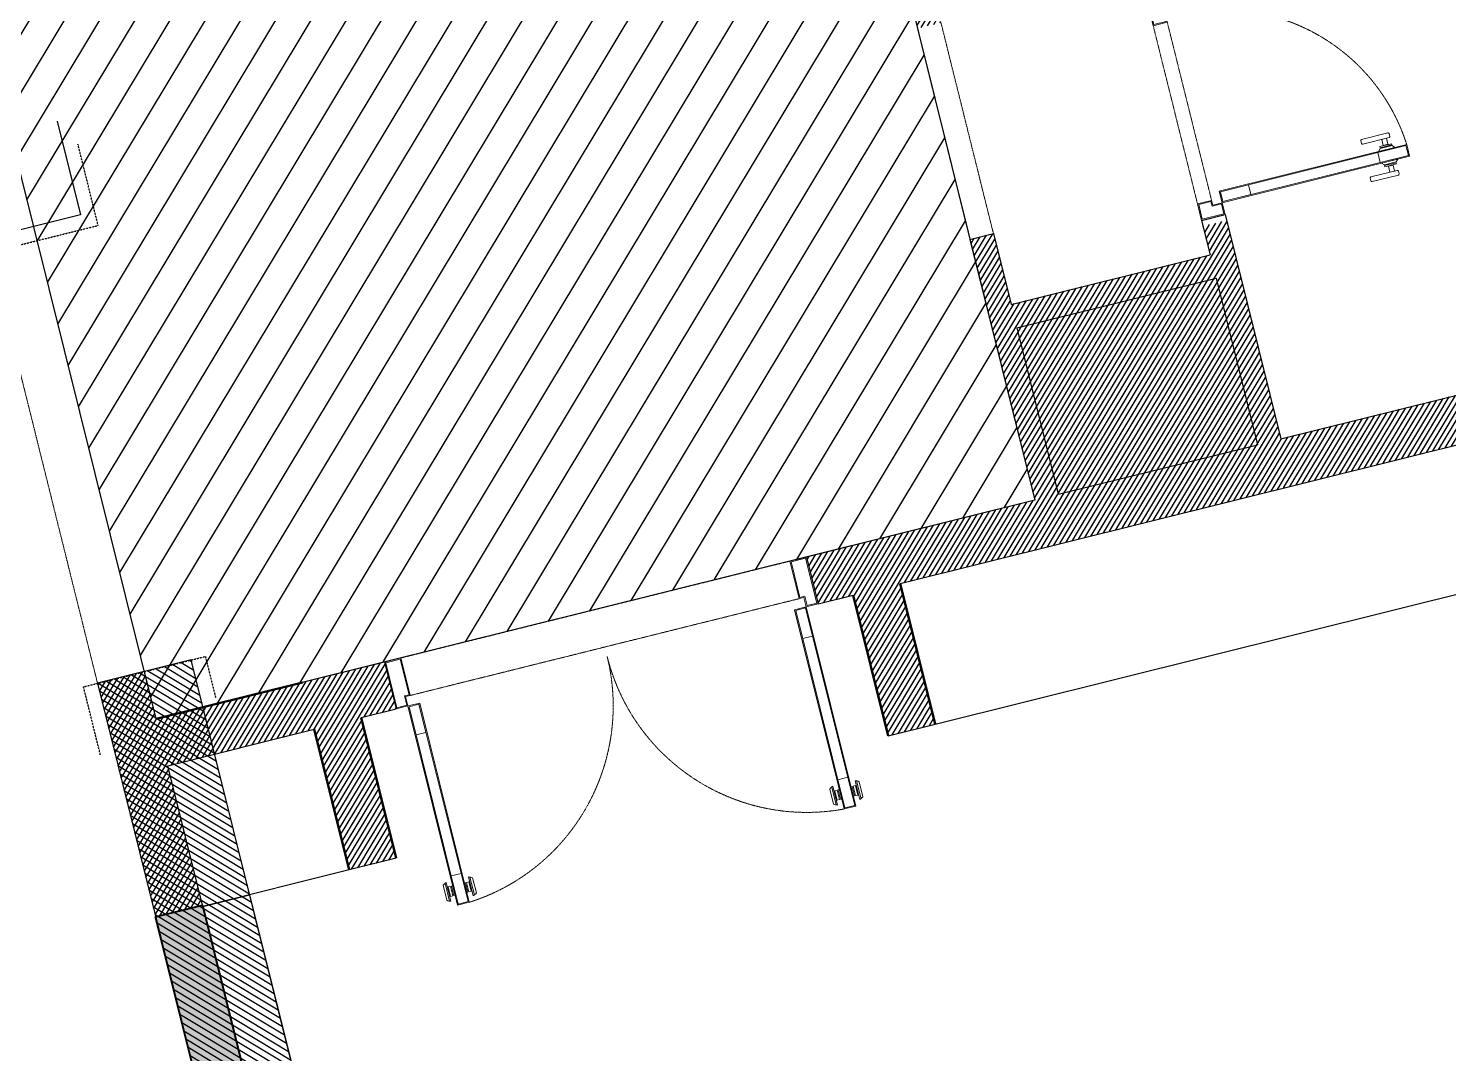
# Model space of a CAD drawing. Header units: inches. Extents: x -207898 to 3408902, y 497526 to 4632928.
# Drawn here: x 3385561 to 3391442, y 4600248 to 4604492 of the extents above; entities that cross this region are included whole.
import ezdxf

# ---------------------------------------------------------------- set-up
doc = ezdxf.new("R2010")
doc.units = ezdxf.units.IN
doc.header["$MEASUREMENT"] = 0
for name, pattern in [('xref grd floor$0$CENTER', [2, 1.25, -0.25, 0.25, -0.25]), ('xref grd floor$0$HIDDEN', [0.375, 0.25, -0.125]), ('xref grd floor$0$HIDDEN2', [0.1875, 0.125, -0.0625])]:
    doc.linetypes.add(name, pattern=pattern)
for name, color, linetype, lineweight in [('1', 1, 'Continuous', 50), ('xref grd floor$0$A-DOOR', 134, 'Continuous', 18), ('xref grd floor$0$A-FLOR-HIDN', 252, 'xref grd floor$0$HIDDEN', 0), ('xref grd floor$0$XREF-V2-GF_COLS$0$A-COLS', 5, 'Continuous', 40), ('xref grd floor$0$XREF-V2-GF_COLS$0$A-COLS-PATT', 253, 'Continuous', 20)]:
    doc.layers.add(name, color=color, linetype=linetype, lineweight=lineweight)
for name, color, linetype in [('8', 8, 'Continuous'), ('A-Plaster', 1, 'Continuous'), ('xref grd floor$0$A-WALL', 7, 'Continuous'), ('xref grd floor$0$CQ Wall hatch_CHB', 8, 'Continuous'), ('xref grd floor$0$gypsum', 31, 'Continuous'), ('xref grd floor$0$HATCH 02', 8, 'Continuous'), ('xref grd floor$0$walls', 7, 'Continuous')]:
    doc.layers.add(name, color=color, linetype=linetype)
pattern_1 = [(45, (20869.716, 76050.643), (-13.258252, 13.258252), [])]

# ---------------------------------------------------------------- blocks, each defined once
blk = doc.blocks.new('*U55')
for p, q in [((-873, 1027.5), (-873, 947.5)), ((-869, 1007.5), (-859, 1007.5)), ((-869, 1007.5), (-869, 967.5)), ((-859, 1007.5), (-859, 967.5)), ((-855, 1007.5), (-850, 1007.5)), ((-855, 1007.5), (-855, 967.5)), ((-800, 1050), (-850, 1050)), ((-850, 1050), (-800, 1050)), ((-850, 200), (-850, 1050)), ((-804, 1046), (-846, 1046)), ((-846, 204), (-846, 1046)), ((-804, 1046), (-804, 204)), ((-800, 1050), (-800, 200)), ((-795, 1007.5), (-800, 1007.5)), ((-795, 1007.5), (-795, 967.5)), ((-781, 1007.5), (-791, 1007.5)), ((-791, 1007.5), (-791, 967.5)), ((-781, 1007.5), (-781, 967.5)), ((-777, 1027.5), (-777, 947.5)), ((777, 1027.5), (777, 947.5)), ((781, 1007.5), (781, 967.5)), ((781, 1007.5), (791, 1007.5)), ((791, 1007.5), (791, 967.5)), ((795, 1007.5), (795, 967.5)), ((795, 1007.5), (800, 1007.5)), ((800, 1050), (800, 200)), ((850, 1050), (800, 1050)), ((800, 1050), (850, 1050)), ((804, 1046), (804, 204)), ((804, 1046), (846, 1046)), ((846, 204), (846, 1046)), ((850, 200), (850, 1050)), ((855, 1007.5), (850, 1007.5)), ((855, 1007.5), (855, 967.5)), ((869, 1007.5), (859, 1007.5)), ((859, 1007.5), (859, 967.5)), ((869, 1007.5), (869, 967.5)), ((873, 1027.5), (873, 947.5)), ((-869, 967.5), (-859, 967.5)), ((-855, 967.5), (-850, 967.5)), ((-795, 967.5), (-800, 967.5)), ((-781, 967.5), (-791, 967.5)), ((781, 967.5), (791, 967.5)), ((795, 967.5), (800, 967.5)), ((855, 967.5), (850, 967.5)), ((869, 967.5), (859, 967.5)), ((-804, 926), (-846, 926)), ((804, 926), (846, 926)), ((-800, 200), (-850, 200)), ((800, 200), (850, 200))]:
    blk.add_line(p, q)
at = {"color": 253, "linetype": 'xref grd floor$0$HIDDEN2'}
for p, q in [((-830, 160), (830, 160)), ((830, 0), (-830, 0))]:
    blk.add_line(p, q, dxfattribs=at)
for points in [[(-888, 1019.5), (-888, 955.5)], [(-878, 1025.7), (-878, 949.3)], [(-772, 1025.7), (-772, 949.3)], [(-762, 1019.5), (-762, 955.5)], [(762, 1019.5), (762, 955.5)], [(772, 1025.7), (772, 949.3)], [(878, 1025.7), (878, 949.3)], [(888, 1019.5), (888, 955.5)]]:
    blk.add_lwpolyline(points)
for points in [[(-873, 1027.5), (-873, 947.5, -2.191511)], [(-777, 1027.5), (-777, 947.5, 2.191511)], [(777, 1027.5), (777, 947.5, -2.191511)], [(873, 1027.5), (873, 947.5, 2.191511)]]:
    blk.add_lwpolyline(points, format="xyb")
at = {"flags": 128}
for points in [[(-846, 926), (-804, 926), (-804, 1046), (-846, 1046)], [(846, 926), (804, 926), (804, 1046), (846, 1046)], [(-846, 204), (-804, 204), (-804, 324), (-846, 324)], [(846, 204), (804, 204), (804, 324), (846, 324)]]:
    blk.add_lwpolyline(points, close=True, dxfattribs=at)
for points in [[(-900, 200), (-850, 200), (-850, 160), (-830, 160), (-830, 0), (-900, 0)], [(-896, 196), (-854, 196), (-854, 156), (-834, 156), (-834, 4), (-896, 4)], [(900, 200), (850, 200), (850, 160), (830, 160), (830, 0), (900, 0)], [(896, 196), (854, 196), (854, 156), (834, 156), (834, 4), (896, 4)]]:
    blk.add_lwpolyline(points, close=True)
for centre, start, end in [((-861.3, 987.5), 106.2602, 129.79182), ((-788.7, 987.5), 50.20818, 73.7398), ((788.7, 987.5), 106.2602, 129.79182), ((861.3, 987.5), 50.20818, 73.7398), ((-861.3, 987.5), 230.20818, 253.7398), ((-788.7, 987.5), 286.2602, 309.79182), ((788.7, 987.5), 230.20818, 253.7398), ((861.3, 987.5), 286.2602, 309.79182)]:
    blk.add_arc(centre, 41.7, start, end)
at = {"linetype": 'xref grd floor$0$CENTER', "ltscale": 0.4}
for centre, start, end in [((-852.8, 198.8), 0.07766, 86.45093), ((852.8, 198.8), 93.54907, 179.92234)]:
    blk.add_arc(centre, 852.8, start, end, dxfattribs=at)
blk = doc.blocks.new('xref grd floor$0$XREF-V2-GF_COLS')
at = {"layer": 'xref grd floor$0$XREF-V2-GF_COLS$0$A-COLS-PATT'}
h = blk.add_hatch(color=256, dxfattribs=at)
h.paths.add_polyline_path([(277494.9, 487100.4), (277298.6, 487889.6), (277492.7, 487937.8), (277689, 487148.7)])
h.paths.add_polyline_path([(278369.9, 481926.8), (278297.5, 482217.9), (278879.7, 482362.8), (278952.2, 482071.7)])
h.paths.add_polyline_path([(275575.1, 481231.5), (275502.7, 481522.6), (276084.9, 481667.5), (276157.4, 481376.3)])
h.paths.add_polyline_path([(264160, 482463.2), (264353.2, 481686.9), (264547.3, 481735.2), (264354.1, 482511.5)])
h.paths.add_polyline_path([(267836.4, 479615.2), (267908.8, 479324.1), (268491.1, 479469), (268418.7, 479760.1)])
h.paths.add_polyline_path([(265114, 478628.8), (265041.6, 478919.9), (265623.9, 479064.8), (265696.3, 478773.7)])
h.paths.add_polyline_path([(265854.5, 477102.4), (265078.1, 476909.2), (265017.8, 477151.8), (265794.1, 477345)])
at = {"layer": 'xref grd floor$0$XREF-V2-GF_COLS$0$A-COLS'}
blk.add_lwpolyline([(277298.6, 487889.6), (277492.7, 487937.8), (277689, 487148.7), (277494.9, 487100.4)], close=True, dxfattribs=at)
blk.add_lwpolyline([(277298.6, 487889.6), (277492.7, 487937.8), (277689, 487148.7), (277494.9, 487100.4)], close=True, dxfattribs=at)
blk = doc.blocks.new('*U58')
for p, q in [((-400, 200), (-400, 1000)), ((-400, 1000), (-350, 1000)), ((-350, 1000), (-400, 1000)), ((-400, 1000), (-400, 1000)), ((-350, 1000), (-350, 200)), ((-396, 204), (-396, 996)), ((-354, 996), (-396, 996)), ((-354, 996), (-354, 204)), ((-354, 876), (-396, 876)), ((-350, 200), (-400, 200))]:
    blk.add_line(p, q)
at = {"color": 253, "linetype": 'xref grd floor$0$HIDDEN2'}
for p, q in [((380, 160), (-380, 160)), ((-380, 100), (380, 100))]:
    blk.add_line(p, q, dxfattribs=at)
for points in [[(-400, 950), (-400, 880), (-410, 890), (-410, 940)], [(-350, 950), (-350, 880), (-340, 890), (-340, 940)], [(-419.3, 925), (-445, 925), (-445, 905), (-419.3, 905)], [(-413, 940), (-418, 940), (-418, 890), (-413, 890)], [(-337, 940), (-332, 940), (-332, 890), (-337, 890)], [(-330.7, 925), (-305, 925), (-305, 905), (-330.7, 905)], [(-450, 200), (-400, 200), (-400, 160), (-380, 160), (-380, 100), (-450, 100)], [(-446, 196), (-404, 196), (-404, 156), (-384, 156), (-384, 104), (-446, 104)], [(450, 200), (400, 200), (400, 160), (380, 160), (380, 100), (450, 100)], [(446, 196), (404, 196), (404, 156), (384, 156), (384, 104), (446, 104)]]:
    blk.add_lwpolyline(points, close=True)
at = {"flags": 128}
for points in [[(-396, 876), (-354, 876), (-354, 996), (-396, 996)], [(-396, 204), (-354, 204), (-354, 324), (-396, 324)]]:
    blk.add_lwpolyline(points, close=True, dxfattribs=at)
for points in [[(-445, 936), (-445, 824, -0.414214), (-449, 820), (-461, 820, -0.414214), (-465, 824), (-465, 936, -0.414214), (-461, 940), (-449, 940, -0.414214)], [(-305, 936), (-305, 824, 0.414214), (-301, 820), (-289, 820, 0.414214), (-285, 824), (-285, 936, 0.414214), (-289, 940), (-301, 940, 0.414214)]]:
    blk.add_lwpolyline(points, format="xyb", close=True)
at = {"linetype": 'xref grd floor$0$CENTER', "ltscale": 0.4}
blk.add_arc((-402.3, 199.4), 802.3, 0.0434, 86.2614, dxfattribs=at)
blk = doc.blocks.new('mak ground floor plan')
at = {"layer": 'xref grd floor$0$CQ Wall hatch_CHB'}
h = blk.add_hatch(dxfattribs=at)
h.set_pattern_fill('ANSI31,_O', color=8, scale=150)
h.set_pattern_definition(pattern_1)
h.paths.add_polyline_path([(59700, 94701.5), (59600, 94701.4), (59600, 92076.6), (58300, 92076.6), (58249.7, 92076.4), (58249.7, 91976.4), (58300, 91976.4), (58300, 91726.6), (59200, 91726.6), (59200, 91926.6), (58400, 91926.6), (58400, 91976.6), (59200, 91976.6), (59200, 91976.6), (59700, 91976.6), (59700, 92476.6)])
h.paths.add_polyline_path([(59600, 96801.5), (59700, 96801.5), (59699.9, 98732), (59699.9, 98732), (59699.9, 99532), (59699.9, 100336.6), (59749.9, 100336.6), (59749.9, 99532), (59949.9, 99532), (59949.9, 101626.6), (59749.9, 101626.6), (59749.9, 101036.6), (59699.9, 101036.6), (59699.9, 101626.6), (59649.9, 101626.6), (59649.9, 102626.6), (59949.9, 102626.6), (61107.4, 102626.6), (61107.4, 102576.6), (59949.9, 102576.6), (59949.9, 102376.6), (61207.4, 102376.6), (61207.4, 102726.6), (59699.9, 102726.6), (59699.9, 104676.6), (59599.9, 104676.6), (59599.9, 104326.6), (57149.9, 104326.6), (57149.9, 104426.6), (56049.9, 104426.6), (56049.9, 105426.6), (57149.9, 105426.6), (57149.9, 107826.6), (56149.9, 107826.6), (56149.9, 108358.6), (55949.9, 108358.6), (55949.9, 107141.6), (56049.9, 107141.6), (56049.9, 107726.6), (57049.9, 107726.6), (57049.9, 105526.6), (56049.9, 105526.6), (56049.9, 106141.6), (55949.9, 106141.6), (55949.9, 104176.6), (56049.9, 104176.6), (56049.9, 104226.6), (59599.9, 104226.6), (59599.9, 102726.6), (59599.9, 99626.6), (58399.9, 99626.6), (58399.9, 102926.6), (56049.9, 102926.6), (56049.9, 103226.6), (55949.9, 103226.6), (55949.9, 102239), (56049.9, 102239), (56049.9, 102302.6), (56899.9, 102302.6), (56899.9, 102108.8), (56999.9, 102108.8), (56999.9, 102726.6), (58299.9, 102726.6), (58299.9, 100226.6), (56999.9, 100226.6), (56999.9, 101158.8), (56899.9, 101158.8), (56899.9, 101036.6), (56049.9, 101036.6), (56049.9, 101339), (55949.9, 101339), (55949.9, 100226.6), (54974.9, 100226.5), (54974.9, 100026.5), (55124.9, 100026.5), (55124.9, 99426.5), (55324.9, 99426.5), (55324.9, 100026.5), (58199.9, 100026.6), (58199.9, 99426.6), (59599.9, 99426.6)])
h = blk.add_hatch(dxfattribs=at)
h.set_pattern_fill('ANSI31,_O', color=8, scale=150)
h.set_pattern_definition(pattern_1)
h.paths.add_polyline_path([(52199.9, 100427.8), (51999.9, 100427.8), (51999.9, 99431.5), (52199.9, 99431.5), (52199.9, 100026.5), (52824.9, 100026.5), (52824.9, 99426.5), (53024.9, 99426.5), (53024.9, 100026.5), (53174.9, 100026.5), (53174.9, 100226.5), (52824.9, 100226.5), (52199.9, 100226.5)])
at = {"layer": 'xref grd floor$0$HATCH 02'}
h = blk.add_hatch(dxfattribs=at)
h.set_pattern_fill('ANSI31', color=0, scale=200, angle=-103.97142)
h.set_pattern_definition([(315, (93221.1, 126516.813), (17.67767, 17.67767), [])])
h.paths.add_polyline_path([(52399.7, 98618.2), (52399.7, 100427.8), (51999.7, 100427.8), (51999.7, 98618.2)])
for p, q in [((52824.7, 100226.4, 0), (52199.7, 100226.4, 0)), ((52824.7, 100226.4, 0), (52199.7, 100226.4, 0)), ((52824.7, 100226.4, 0), (52199.7, 100226.4, 0)), ((52824.7, 100026.4, 0), (52824.7, 99426.4, 0)), ((52824.7, 100026.4, 0), (52824.7, 99426.4, 0)), ((52824.7, 100026.4, 0), (52824.7, 99426.4, 0)), ((53024.7, 100026.4, 0), (53024.7, 99426.4, 0)), ((53024.7, 100026.4, 0), (53024.7, 99426.4, 0)), ((53024.7, 100026.4, 0), (53024.7, 99426.4, 0)), ((55124.7, 100026.4, 0), (55124.7, 99426.4, 0)), ((55124.7, 100026.4, 0), (55124.7, 99426.4, 0)), ((55124.7, 100026.4, 0), (55124.7, 99426.4, 0)), ((55324.7, 100026.4, 0), (55324.7, 99426.4, 0)), ((55324.7, 100026.4, 0), (55324.7, 99426.4, 0)), ((55324.7, 100026.4, 0), (55324.7, 99426.4, 0))]:
    blk.add_line(p, q)
at = {"layer": 'xref grd floor$0$A-FLOR-HIDN', "color": 1, "linetype": 'xref grd floor$0$HIDDEN'}
for p, q in [((51999.7, 100427.8, 0), (51999.7, 102726.4)), ((51999.7, 100427.8, 0), (51999.7, 102726.4)), ((51999.7, 100427.8, 0), (51999.7, 102726.4)), ((52199.7, 100427.8, 0), (52199.7, 102726.4)), ((52199.7, 100427.8, 0), (52199.7, 102726.4)), ((52199.7, 100427.8, 0), (52199.7, 102726.4)), ((55949.7, 101338.9, 0), (55949.7, 102238.9, 0)), ((55949.7, 101338.9, 0), (55949.7, 102238.9, 0)), ((55949.7, 101338.9, 0), (55949.7, 102238.9, 0)), ((56049.7, 102238.9, 0), (56049.7, 101338.9, 0)), ((56049.7, 102238.9, 0), (56049.7, 101338.9, 0)), ((56049.7, 102238.9, 0), (56049.7, 101338.9, 0))]:
    blk.add_line(p, q, dxfattribs=at)
at = {"layer": 'xref grd floor$0$A-WALL'}
for p, q in [((55949.7, 101338.9, 0), (55949.7, 100226.4, 0)), ((55949.7, 101338.9, 0), (56049.7, 101338.9, 0)), ((55949.7, 101338.9, 0), (55949.7, 100226.4, 0)), ((55949.7, 101338.9, 0), (56049.7, 101338.9, 0)), ((55949.7, 101338.9, 0), (55949.7, 100226.4, 0)), ((55949.7, 101338.9, 0), (56049.7, 101338.9, 0)), ((55949.7, 101338.9, 0), (55949.7, 100226.4, 0)), ((55949.7, 101338.9, 0), (56049.7, 101338.9, 0)), ((55949.7, 101338.9, 0), (55949.7, 100226.4, 0)), ((55949.7, 101338.9, 0), (56049.7, 101338.9, 0)), ((55949.7, 101338.9, 0), (55949.7, 100226.4, 0)), ((55949.7, 101338.9, 0), (56049.7, 101338.9, 0)), ((56049.7, 101338.9, 0), (56049.7, 101036.4, 0)), ((56049.7, 101338.9, 0), (56049.7, 101036.4, 0)), ((56049.7, 101338.9, 0), (56049.7, 101036.4, 0)), ((56049.7, 101338.9, 0), (56049.7, 101036.4, 0)), ((56049.7, 101338.9, 0), (56049.7, 101036.4, 0)), ((56049.7, 101338.9, 0), (56049.7, 101036.4, 0)), ((56899.7, 101183.7, 0), (56899.7, 101036.4, 0)), ((56899.7, 101183.7, 0), (56999.7, 101183.7, 0)), ((56899.7, 101183.7, 0), (56899.7, 101036.4, 0)), ((56899.7, 101183.7, 0), (56999.7, 101183.7, 0)), ((56899.7, 101183.7, 0), (56899.7, 101036.4, 0)), ((56899.7, 101183.7, 0), (56999.7, 101183.7, 0)), ((56999.7, 101183.7, 0), (56999.7, 100226.4, 0)), ((56999.7, 101183.7, 0), (56999.7, 100226.4, 0)), ((56999.7, 101183.7, 0), (56999.7, 100226.4, 0)), ((56049.7, 101036.4, 0), (56899.7, 101036.4, 0)), ((56049.7, 101036.4, 0), (56899.7, 101036.4, 0)), ((56049.7, 101036.4, 0), (56899.7, 101036.4, 0)), ((56049.7, 100936.4, 0), (56049.7, 100226.4)), ((56049.7, 100936.4, 0), (56899.7, 100936.4, 0)), ((56049.7, 100936.4, 0), (56049.7, 100226.4)), ((56049.7, 100936.4, 0), (56049.7, 100226.4)), ((56049.7, 100936.4, 0), (56899.7, 100936.4, 0)), ((56049.7, 100936.4, 0), (56049.7, 100226.4)), ((56049.7, 100936.4, 0), (56049.7, 100226.4)), ((56049.7, 100936.4, 0), (56899.7, 100936.4, 0)), ((56049.7, 100936.4, 0), (56049.7, 100226.4)), ((56899.7, 100936.4, 0), (56899.7, 100226.4, 0)), ((56899.7, 100936.4, 0), (56899.7, 100226.4, 0)), ((56899.7, 100936.4, 0), (56899.7, 100226.4, 0)), ((52199.7, 100226.4), (52199.7, 100427.8, 0)), ((53174.7, 100226.4, 0), (52824.7, 100226.4, 0)), ((53174.7, 100226.4, 0), (52824.7, 100226.4, 0)), ((53174.7, 100226.4, 0), (52824.7, 100226.4, 0)), ((53174.7, 100226.4, 0), (53174.7, 100026.4, 0)), ((53174.7, 100226.4, 0), (53174.7, 100026.4, 0)), ((53174.7, 100226.4, 0), (53174.7, 100026.4, 0)), ((55949.7, 100226.4, 0), (54974.7, 100226.4, 0)), ((54974.7, 100226.4, 0), (54974.7, 100026.4, 0)), ((55949.7, 100226.4, 0), (54974.7, 100226.4, 0)), ((54974.7, 100226.4, 0), (54974.7, 100026.4, 0)), ((55949.7, 100226.4, 0), (54974.7, 100226.4, 0)), ((54974.7, 100226.4, 0), (54974.7, 100026.4, 0)), ((56049.7, 100226.4), (56899.7, 100226.4)), ((56049.7, 100226.4), (56899.7, 100226.4)), ((56049.7, 100226.4), (56899.7, 100226.4)), ((56999.7, 100226.4), (58299.7, 100226.4)), ((56999.7, 100226.4), (58299.7, 100226.4)), ((56999.7, 100226.4), (58299.7, 100226.4)), ((56999.7, 100226.4), (58299.7, 100226.4)), ((56999.7, 100226.4), (58299.7, 100226.4)), ((56999.7, 100226.4), (58299.7, 100226.4)), ((52199.7, 100026.4), (52824.7, 100026.4, 0)), ((52199.7, 99426.4), (52199.7, 100026.4)), ((52199.7, 100026.4), (52824.7, 100026.4, 0)), ((52199.7, 99426.4), (52199.7, 100026.4)), ((52199.7, 100026.4), (52824.7, 100026.4, 0)), ((52199.7, 99426.4), (52199.7, 100026.4)), ((53024.7, 100026.4, 0), (53174.7, 100026.4, 0)), ((53024.7, 100026.4, 0), (53174.7, 100026.4, 0)), ((53024.7, 100026.4, 0), (53174.7, 100026.4, 0)), ((54974.7, 100026.4, 0), (55124.7, 100026.4, 0)), ((54974.7, 100026.4, 0), (55124.7, 100026.4, 0)), ((54974.7, 100026.4, 0), (55124.7, 100026.4, 0)), ((55324.7, 100026.4, 0), (58199.7, 100026.4, 0)), ((55324.7, 100026.4, 0), (58199.7, 100026.4, 0)), ((55324.7, 100026.4, 0), (58199.7, 100026.4, 0)), ((53024.7, 99426.4, 0), (52824.7, 99426.4, 0)), ((53024.7, 99426.4, 0), (52824.7, 99426.4, 0)), ((53024.7, 99426.4, 0), (52824.7, 99426.4, 0)), ((55124.7, 99426.4, 0), (55324.7, 99426.4, 0)), ((55124.7, 99426.4, 0), (55324.7, 99426.4, 0)), ((55124.7, 99426.4, 0), (55324.7, 99426.4, 0))]:
    blk.add_line(p, q, dxfattribs=at)
at = {"layer": 'xref grd floor$0$A-WALL', "color": 1}
for p, q in [((52824.7, 99426.4, 0), (52199.7, 99426.4)), ((52824.7, 99426.4, 0), (52199.7, 99426.4)), ((52824.7, 99426.4, 0), (52199.7, 99426.4)), ((55324.7, 99426.4, 0), (58199.7, 99426.4, 0)), ((55324.7, 99426.4, 0), (58199.7, 99426.4, 0)), ((55324.7, 99426.4, 0), (58199.7, 99426.4, 0))]:
    blk.add_line(p, q, dxfattribs=at)
at = {"layer": 'xref grd floor$0$gypsum', "color": 253, "linetype": 'xref grd floor$0$HIDDEN', "ltscale": 0.1, "elevation": 0}
for points in [[(51939.9, 102726.6), (51939.9, 102266.6), (52199.9, 102266.6), (52459.9, 102266.6), (52459.9, 102612.7)], [(51939.9, 100137.9), (51939.9, 100427.8), (52199.9, 100427.8), (52460, 100427.8), (52460, 100251.9)]]:
    blk.add_lwpolyline(points, dxfattribs=at)
at = {"layer": 'xref grd floor$0$walls', "elevation": 0}
for points in [[(52399.9, 102726.6), (52399.9, 102326.6), (51999.9, 102326.6), (51999.9, 102726.6)], [(52399.9, 100137.9), (52399.9, 100427.8), (51999.9, 100427.8), (51999.9, 100137.9)]]:
    blk.add_lwpolyline(points, dxfattribs=at)
for points in [[(52399.9, 98618.4), (52399.9, 100427.8), (51999.9, 100427.8), (51999.9, 98618.4)], [(52399.9, 99426.6), (52399.9, 98618.4), (52199.9, 98618.4), (52199.9, 99426.6)]]:
    blk.add_lwpolyline(points, close=True, dxfattribs=at)
at = {"rotation": 346.0285767170143}
blk.add_blockref('xref grd floor$0$XREF-V2-GF_COLS', (-334890.4, -307074.2, 0), dxfattribs=at)
blk.add_blockref('xref grd floor$0$XREF-V2-GF_COLS', (-334890.4, -307074.2, 0), dxfattribs=at)
blk.add_blockref('xref grd floor$0$XREF-V2-GF_COLS', (-334890.4, -307074.2, 0), dxfattribs=at)
at = {"layer": 'xref grd floor$0$A-DOOR', "xscale": -1}
for name, p, rotation in [('*U58', (56799.7, 101633.7, 0), 269.9999999999999), ('*U58', (56799.7, 101633.7, 0), 269.9999999999999), ('*U58', (56799.7, 101633.7, 0), 269.9999999999999), ('*U55', (54074.7, 100226.4, 0), 180), ('*U55', (54074.7, 100226.4, 0), 180), ('*U55', (54074.7, 100226.4, 0), 180)]:
    blk.add_blockref(name, p, dxfattribs=dict(at, rotation=rotation))

msp = doc.modelspace()

# ---------------------------------------------------------------- hatches: boundary and pattern name
at = {"layer": '8'}
h = msp.add_hatch(dxfattribs=at)
h.set_pattern_fill('ANSI31', color=1, scale=1000)
h.set_pattern_definition([(58.9714233, (252734.53, 457684.53), (-107.1137894, 64.4331912), [])])
h.paths.add_polyline_path([(3382990.7, 4614089.4), (3386629.8, 4614994.8), (3389728.7, 4602539.5), (3386089.6, 4601634.1)])

# ---------------------------------------------------------------- linework, layer by layer
at = {"layer": 'A-Plaster'}
msp.add_lwpolyline([(3382990.7, 4614089.4), (3386629.8, 4614994.8), (3389728.7, 4602539.5), (3386089.6, 4601634.1)], close=True, dxfattribs=at)

# ---------------------------------------------------------------- block references
at = {"layer": '1', "rotation": 13.97142328298569}
msp.add_blockref('mak ground floor plan', (3359632.6, 4491769.8, 0), dxfattribs=at)

doc.saveas('drawing.dxf')
